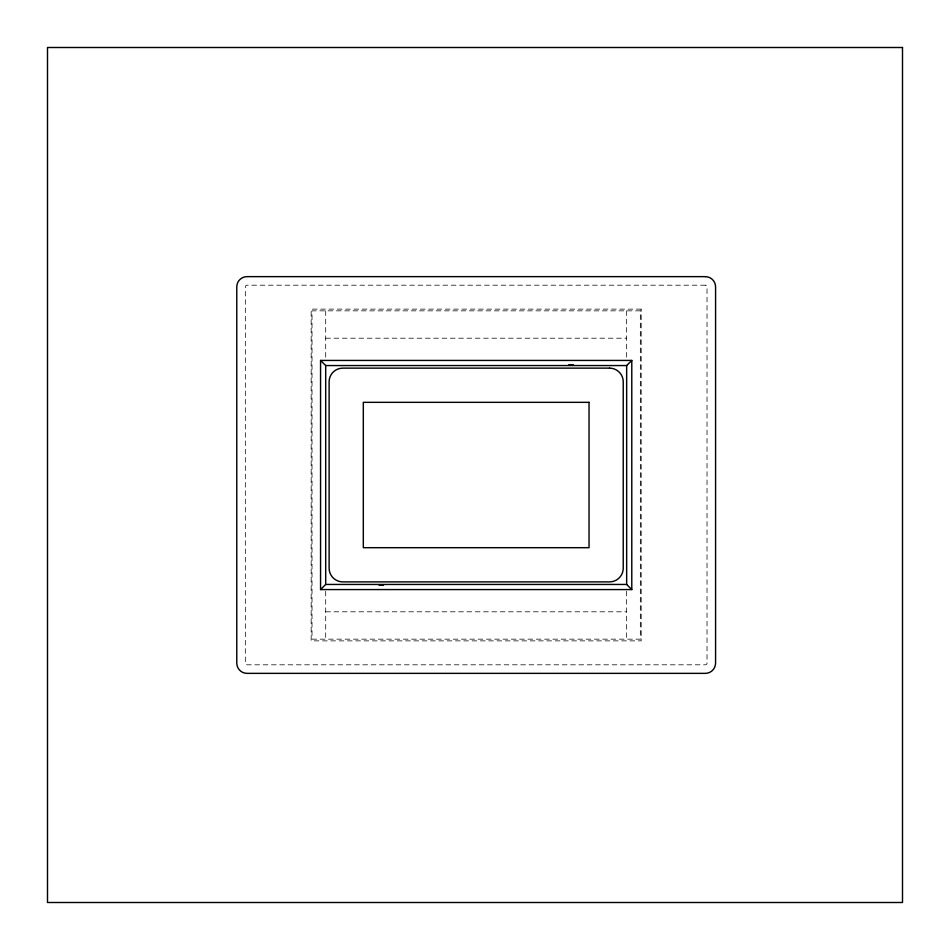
<?xml version="1.0" encoding="UTF-8"?>
<svg xmlns="http://www.w3.org/2000/svg" width="950" height="950" viewBox="0 0 950 950"><rect width="100%" height="100%" fill="white"/><g stroke="black" fill="none" stroke-linecap="round" stroke-linejoin="round"><path stroke-width="0.71" stroke-dasharray="4.75 3.56" d="M325.696 338.2L626.656 338.2M325.696 611.8L626.656 611.8M626.656 310.84L626.656 358.815M626.656 591.185L626.656 639.16M325.696 310.84L325.696 358.815M325.696 591.185L325.696 639.16M705.316 285.19L247.036 285.19A1.71 1.71 0 0 0 245.326 286.9L245.326 663.1A1.71 1.71 0 0 0 247.036 664.81L705.316 664.81A1.71 1.71 0 0 0 707.026 663.1L707.026 286.9A1.71 1.71 0 0 0 705.316 285.19M641.191 309.13L311.161 309.13L311.161 640.87L641.191 640.87L641.191 309.13M640.336 310.84L312.016 310.84L312.016 639.16L640.336 639.16L640.336 310.84"/><path stroke-width="1.43" d="M320.566 589.57L631.786 589.57L631.786 360.43L320.566 360.43L320.566 589.57L325.446 584.689M626.905 365.311L631.786 360.43M568.836 364.705L573.289 364.705M379.074 585.295L383.515 585.295M626.905 584.689L631.786 589.57M320.566 360.43L325.446 365.311M902.5 47.5L47.5 47.5L47.5 902.5L902.5 902.5L902.5 47.5M705.316 276.64L247.036 276.64A10.26 10.26 0 0 0 236.776 286.9L236.776 663.1A10.26 10.26 0 0 0 247.036 673.36L705.316 673.36A10.26 10.26 0 0 0 715.576 663.1L715.576 286.9A10.26 10.26 0 0 0 705.316 276.64M626.656 365.56L325.696 365.56L325.696 584.44L626.656 584.44L626.656 365.56M609.556 368.137L342.796 368.137A13.68 13.68 0 0 0 329.116 381.817L329.116 568.207A13.68 13.68 0 0 0 342.796 581.887L609.556 581.887A13.68 13.68 0 0 0 623.236 568.207L623.236 381.817A13.68 13.68 0 0 0 609.556 368.137M589.036 402.337L363.316 402.337L363.316 547.687L589.036 547.687L589.036 402.337"/></g></svg>
